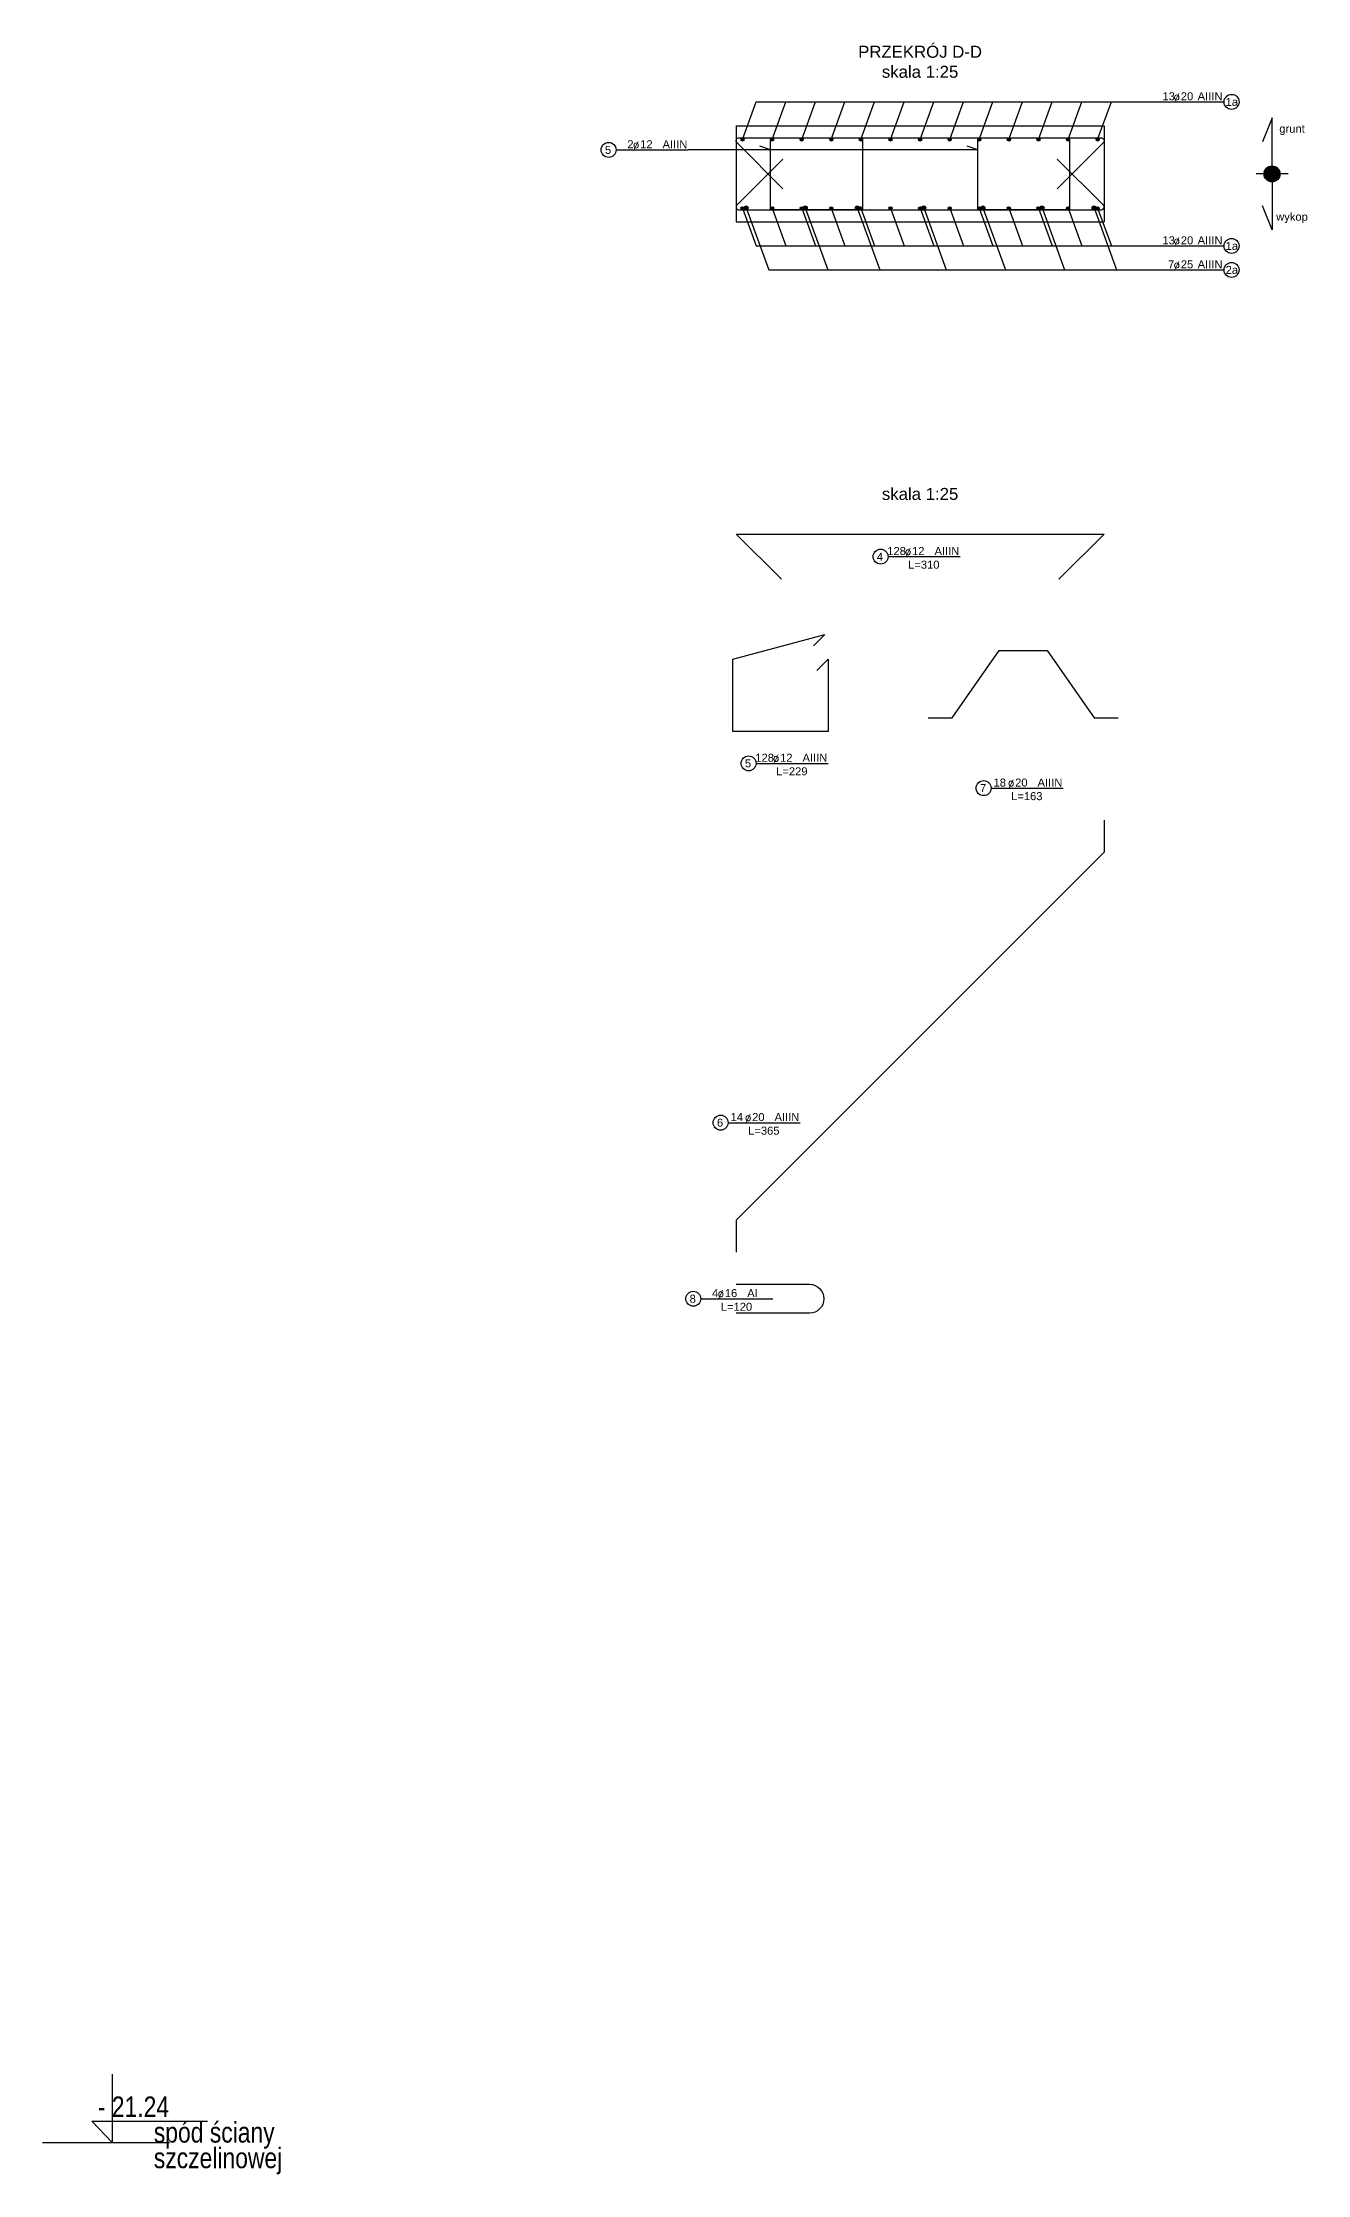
# Model space of a CAD drawing. Extents: x -5264 to 5377, y -10043 to -2374.
# Drawn here: x 546 to 1337, y -7672 to -6340 of the extents above; entities that cross this region are included whole.
import ezdxf
from ezdxf.enums import TextEntityAlignment as Align

# ---------------------------------------------------------------- set-up
doc = ezdxf.new("R2010")
doc.units = 0
doc.header["$MEASUREMENT"] = 0
for name, color, linetype in [('__SOL-KOTY_WYSOKOSCIOWE', 4, 'CONTINUOUS'), ('__SOL-OPISY', 4, 'CONTINUOUS'), ('__SOL-WIDOK', 4, 'CONTINUOUS'), ('__SOL-ZBROJENIE', 3, 'CONTINUOUS')]:
    doc.layers.add(name, color=color, linetype=linetype)
doc.styles.add('ARIAL', font='arial.ttf', dxfattribs={"height": 2.5})
doc.styles.add('SIMPLEX', font='SIMPLEX.SHX', dxfattribs={"width": 0.8})
doc.styles.get("Standard").update_dxf_attribs({"font": 'arial.ttf'})

# ---------------------------------------------------------------- blocks, each defined once
blk = doc.blocks.new('KOTA')
at = {"layer": '__SOL-KOTY_WYSOKOSCIOWE'}
for p, q in [((0, 33.4), (0, 0)), ((-34, 0), (28, 0)), ((0, 0), (-9.9, 10.4)), ((-9.9, 10.4), (46.5, 10.4))]:
    blk.add_line(p, q, dxfattribs=at)
at = {"layer": '__SOL-KOTY_WYSOKOSCIOWE', "style": 'ARIAL', "width": 0.8}
blk.add_attdef('RZEDNA', (500.5, 15.9), '', height=10.4, dxfattribs=at)
blk = doc.blocks.new('OPIS_PRAWY')
at = {"layer": '__SOL-OPISY'}
blk.add_line((0, 0), (90, 0), dxfattribs=at)
blk.add_circle((99.4, 0), 9.36, dxfattribs=at)
at = {"layer": '__SOL-OPISY', "style": 'SIMPLEX', "width": 0.9}
blk.add_text(' %%c ', height=10, dxfattribs=at).set_placement((20.9, 0.5))
at = {"layer": '__SOL-OPISY', "style": 'ARIAL', "width": 0.8}
blk.add_attdef('ILOSC', text='', height=10, dxfattribs=at).set_placement((27.1, 0.1), align=Align.RIGHT)
for tag, p in [('SREDNICA', (35.4, 0.1)), ('STAL', (58.4, 0.5))]:
    blk.add_attdef(tag, p, '', height=10, dxfattribs=at)
for tag, p in [('NUMER', (99.4, 0)), ('DLUGOSC', (52.8, -6.1))]:
    blk.add_attdef(tag, text='', height=10, dxfattribs=at).set_placement(p, align=Align.MIDDLE)
blk = doc.blocks.new('OPIS_LEWY')
at = {"layer": '__SOL-OPISY'}
blk.add_line((-90, 0), (0, 0), dxfattribs=at)
blk.add_circle((-99.4, 0), 9.36, dxfattribs=at)
at = {"layer": '__SOL-OPISY', "style": 'SIMPLEX', "width": 0.9}
blk.add_text(' %%c ', height=10, dxfattribs=at).set_placement((-75, 0.5))
at = {"layer": '__SOL-OPISY', "style": 'ARIAL', "width": 0.8}
for tag, p in [('NUMER', (-99.4, 0)), ('DLUGOSC', (-58.9, -6.6))]:
    blk.add_attdef(tag, text='', height=10, dxfattribs=at).set_placement(p, align=Align.MIDDLE)
blk.add_attdef('ILOSC', text='', height=10, dxfattribs=at).set_placement((-74, 0.1), align=Align.RIGHT)
for tag, p in [('SREDNICA', (-65.8, 0.1)), ('STAL', (-42.7, 0.3))]:
    blk.add_attdef(tag, p, '', height=10, dxfattribs=at)

msp = doc.modelspace()

# ---------------------------------------------------------------- hatches: boundary and pattern name
at = {"layer": '__SOL-OPISY'}
msp.add_hatch(color=256, dxfattribs=at).paths.add_polyline_path([(1320, -6422, 1), (1310, -6422, 1)])
at = {"layer": '__SOL-ZBROJENIE'}
for points in [[(985, -6400.5, 1), (983, -6400.5, 1)], [(1003.5, -6400.5, 1), (1001.5, -6400.5, 1)], [(1022, -6400.5, 1), (1020, -6400.5, 1)], [(1040.5, -6400.5, 1), (1038.5, -6400.5, 1)], [(1059, -6400.5, 1), (1057, -6400.5, 1)], [(1077.5, -6400.5, 1), (1075.5, -6400.5, 1)], [(1096, -6400.5, 1), (1094, -6400.5, 1)], [(1114.5, -6400.5, 1), (1112.5, -6400.5, 1)], [(1133, -6400.5, 1), (1131, -6400.5, 1)], [(1151.5, -6400.5, 1), (1149.5, -6400.5, 1)], [(1170, -6400.5, 1), (1168, -6400.5, 1)], [(1188.5, -6400.5, 1), (1186.5, -6400.5, 1)], [(1207, -6400.5, 1), (1205, -6400.5, 1)], [(985, -6443.5, 1), (983, -6443.5, 1)], [(987.5, -6443.25, 1), (985, -6443.25, 1)], [(1003.5, -6443.5, 1), (1001.5, -6443.5, 1)], [(1022, -6443.5, 1), (1020, -6443.5, 1)], [(1024.5, -6443.25, 1), (1022, -6443.25, 1)], [(1040.5, -6443.5, 1), (1038.5, -6443.5, 1)], [(1057, -6443.25, 1), (1054.5, -6443.25, 1)], [(1059, -6443.5, 1), (1057, -6443.5, 1)], [(1077.5, -6443.5, 1), (1075.5, -6443.5, 1)], [(1096, -6443.5, 1), (1094, -6443.5, 1)], [(1098.5, -6443.25, 1), (1096, -6443.25, 1)], [(1114.5, -6443.5, 1), (1112.5, -6443.5, 1)], [(1133, -6443.5, 1), (1131, -6443.5, 1)], [(1135.5, -6443.25, 1), (1133, -6443.25, 1)], [(1151.5, -6443.5, 1), (1149.5, -6443.5, 1)], [(1170, -6443.5, 1), (1168, -6443.5, 1)], [(1172.5, -6443.25, 1), (1170, -6443.25, 1)], [(1188.5, -6443.5, 1), (1186.5, -6443.5, 1)], [(1205, -6443.25, 1), (1202.5, -6443.25, 1)], [(1207, -6443.5, 1), (1205, -6443.5, 1)]]:
    msp.add_hatch(color=256, dxfattribs=at).paths.add_polyline_path(points)

# ---------------------------------------------------------------- linework, layer by layer
at = {"layer": '__SOL-OPISY'}
for p, q in [((984, -6400.5), (992.55, -6377)), ((992.55, -6377), (1240, -6377)), ((1002.5, -6400.5), (1011.05, -6377)), ((1021, -6400.5), (1029.55, -6377)), ((1039.5, -6400.5), (1048.05, -6377)), ((1058, -6400.5), (1066.55, -6377)), ((1076.5, -6400.5), (1085.05, -6377)), ((1095, -6400.5), (1103.55, -6377)), ((1113.5, -6400.5), (1122.05, -6377)), ((1132, -6400.5), (1140.55, -6377)), ((1150.5, -6400.5), (1159.05, -6377)), ((1169, -6400.5), (1177.55, -6377)), ((1187.5, -6400.5), (1196.05, -6377)), ((1206, -6400.5), (1214.55, -6377)), ((1315, -6387), (1309, -6402)), ((1315, -6422), (1315, -6387)), ((1001.5, -6407), (994.92, -6404.61)), ((1131, -6407), (1124.42, -6404.61)), ((1131, -6407), (950, -6407)), ((1325, -6422), (1305, -6422)), ((1315, -6422), (1315, -6457)), ((984, -6443.5), (992.55, -6467)), ((986.25, -6443.25), (1000.35, -6482)), ((1002.5, -6443.5), (1011.05, -6467)), ((1021, -6443.5), (1029.55, -6467)), ((1023.25, -6443.25), (1037.35, -6482)), ((1039.5, -6443.5), (1048.05, -6467)), ((1055.75, -6443.25), (1069.85, -6482)), ((1058, -6443.5), (1066.55, -6467)), ((1076.5, -6443.5), (1085.05, -6467)), ((1095, -6443.5), (1103.55, -6467)), ((1097.25, -6443.25), (1111.35, -6482)), ((1113.5, -6443.5), (1122.05, -6467)), ((1132, -6443.5), (1140.55, -6467)), ((1134.25, -6443.25), (1148.35, -6482)), ((1150.5, -6443.5), (1159.05, -6467)), ((1169, -6443.5), (1177.55, -6467)), ((1171.25, -6443.25), (1185.35, -6482)), ((1187.5, -6443.5), (1196.05, -6467)), ((1203.75, -6443.25), (1217.85, -6482)), ((1206, -6443.5), (1214.55, -6467)), ((1315, -6457), (1309, -6442)), ((992.55, -6467), (1240, -6467)), ((1000.35, -6482), (1240, -6482))]:
    msp.add_line(p, q, dxfattribs=at)
msp.add_circle((1315, -6422), 5, dxfattribs=at)
at = {"layer": '__SOL-WIDOK'}
for p, q in [((980, -6392), (980, -6452)), ((980, -6392), (1210, -6392)), ((1210, -6392), (1210, -6452)), ((980, -6452), (1210, -6452))]:
    msp.add_line(p, q, dxfattribs=at)
at = {"layer": '__SOL-ZBROJENIE'}
for points in [[(1009.28, -6431.28), (981, -6403, -0.7), (981.5, -6399.5), (1208.5, -6399.5, -0.7), (1209, -6403), (1180.72, -6431.28)], [(1009.28, -6431.28), (981, -6403, -0.7), (981.5, -6399.5), (1208.5, -6399.5, -0.7), (1209, -6403), (1180.72, -6431.28)], [(1009.28, -6412.72), (981, -6441, 0.7), (981.5, -6444.5), (1208.5, -6444.5, 0.7), (1209, -6441), (1180.72, -6412.72)], [(1009.28, -6412.72), (981, -6441, 0.7), (981.5, -6444.5), (1208.5, -6444.5, 0.7), (1209, -6441), (1180.72, -6412.72)], [(980, -7115.78), (1025.86, -7115.78, -1), (1025.86, -7133.78), (980, -7133.78)]]:
    msp.add_lwpolyline(points, format="xyb", dxfattribs=at)
for points in [[(1002, -6399.5), (1058.5, -6399.5, -0.414214), (1059, -6400), (1059, -6444, -0.414214), (1058.5, -6444.5), (1002, -6444.5, -0.414214), (1001.5, -6444), (1001.5, -6400, -0.414214)], [(1131.5, -6399.5), (1188, -6399.5, -0.414214), (1188.5, -6400), (1188.5, -6444, -0.414214), (1188, -6444.5), (1131.5, -6444.5, -0.414214), (1131, -6444), (1131, -6400, -0.414214)]]:
    msp.add_lwpolyline(points, format="xyb", close=True, dxfattribs=at)
for points in [[(1008.28, -6675.28), (980, -6647), (1210, -6647), (1181.72, -6675.28)], [(1030.43, -6732.36), (1037.5, -6725.28), (1037.5, -6770.28), (978, -6770.28), (978, -6725.28), (1035.47, -6709.88), (1028.4, -6716.96)], [(1100, -6761.78), (1115, -6761.78), (1144.41, -6719.78), (1174.41, -6719.78), (1203.82, -6761.78), (1218.82, -6761.78)], [(1210, -6825.78), (1210, -6845.78), (980, -7075.78), (980, -7095.78)]]:
    msp.add_lwpolyline(points, dxfattribs=at)
for centre, radius in [((984, -6400.5), 1), ((1002.5, -6400.5), 1), ((1021, -6400.5), 1), ((1039.5, -6400.5), 1), ((1058, -6400.5), 1), ((1076.5, -6400.5), 1), ((1095, -6400.5), 1), ((1113.5, -6400.5), 1), ((1132, -6400.5), 1), ((1150.5, -6400.5), 1), ((1169, -6400.5), 1), ((1187.5, -6400.5), 1), ((1206, -6400.5), 1), ((984, -6443.5), 1), ((986.25, -6443.25), 1.25), ((1002.5, -6443.5), 1), ((1021, -6443.5), 1), ((1023.25, -6443.25), 1.25), ((1039.5, -6443.5), 1), ((1055.75, -6443.25), 1.25), ((1058, -6443.5), 1), ((1076.5, -6443.5), 1), ((1095, -6443.5), 1), ((1097.25, -6443.25), 1.25), ((1113.5, -6443.5), 1), ((1132, -6443.5), 1), ((1134.25, -6443.25), 1.25), ((1150.5, -6443.5), 1), ((1169, -6443.5), 1), ((1171.25, -6443.25), 1.25), ((1187.5, -6443.5), 1), ((1203.75, -6443.25), 1.25), ((1206, -6443.5), 1)]:
    msp.add_circle(centre, radius, dxfattribs=at)

# ---------------------------------------------------------------- block references
at = {"layer": '__SOL-KOTY_WYSOKOSCIOWE'}
ref = msp.add_blockref('KOTA', (590, -7652), dxfattribs=dict(at, xscale=1.28, yscale=1.28, zscale=1.28))
ref.add_attrib('RZEDNA', '- 21.24', (581, -7636), dxfattribs={"height": 12.8, "style": 'ARIAL', "width": 0.8})
ref.add_attrib('OPIS1', 'spód ściany', (616, -7652), dxfattribs={"height": 12.8, "style": 'ARIAL', "width": 0.8})
ref.add_attrib('OPIS2', 'szczelinowej', (616, -7668), dxfattribs={"height": 12.8, "style": 'ARIAL', "width": 0.8})
at = {"layer": '__SOL-OPISY'}
ref = msp.add_blockref('OPIS_PRAWY', (1240, -6377), dxfattribs=dict(at, xscale=0.5, yscale=0.5, zscale=0.5))
ref.add_attrib('ILOSC', '13', (1246.5, -6376), dxfattribs={"height": 5, "style": 'ARIAL'})
ref.add_attrib('SREDNICA', '20', (1258, -6376), dxfattribs={"height": 5, "style": 'ARIAL'})
ref.add_attrib('STAL', 'AIIIN', (1268.5, -6376), dxfattribs={"height": 5, "style": 'ARIAL'})
ref.add_attrib('NUMER', '1a', (1286, -6379.5), dxfattribs={"height": 5, "style": 'ARIAL'})
ref = msp.add_blockref('OPIS_LEWY', (950, -6407), dxfattribs=dict(at, xscale=0.5, yscale=0.5, zscale=0.5))
ref.add_attrib('ILOSC', '2', (912, -6406), dxfattribs={"height": 5, "style": 'ARIAL'})
ref.add_attrib('SREDNICA', '12', (920, -6406), dxfattribs={"height": 5, "style": 'ARIAL'})
ref.add_attrib('STAL', 'AIIIN', (934, -6406), dxfattribs={"height": 5, "style": 'ARIAL'})
ref.add_attrib('NUMER', '5', (898, -6409.5), dxfattribs={"height": 5, "style": 'ARIAL'})
ref = msp.add_blockref('OPIS_PRAWY', (1240, -6467), dxfattribs=dict(at, xscale=0.5, yscale=0.5, zscale=0.5))
ref.add_attrib('ILOSC', '13', (1246.5, -6466), dxfattribs={"height": 5, "style": 'ARIAL'})
ref.add_attrib('SREDNICA', '20', (1258, -6466), dxfattribs={"height": 5, "style": 'ARIAL'})
ref.add_attrib('STAL', 'AIIIN', (1268.5, -6466), dxfattribs={"height": 5, "style": 'ARIAL'})
ref.add_attrib('NUMER', '1a', (1286, -6469.5), dxfattribs={"height": 5, "style": 'ARIAL'})
ref = msp.add_blockref('OPIS_PRAWY', (1240, -6482), dxfattribs=dict(at, xscale=0.5, yscale=0.5, zscale=0.5))
ref.add_attrib('ILOSC', '7', (1250, -6481), dxfattribs={"height": 5, "style": 'ARIAL'})
ref.add_attrib('SREDNICA', '25', (1258, -6481), dxfattribs={"height": 5, "style": 'ARIAL'})
ref.add_attrib('STAL', 'AIIIN', (1268.5, -6481), dxfattribs={"height": 5, "style": 'ARIAL'})
ref.add_attrib('NUMER', '2a', (1286, -6484.5), dxfattribs={"height": 5, "style": 'ARIAL'})
ref = msp.add_blockref('OPIS_LEWY', (1120, -6661.14), dxfattribs=dict(at, xscale=0.5, yscale=0.5, zscale=0.5))
ref.add_attrib('ILOSC', '128', (1074.5, -6660.14), dxfattribs={"height": 5, "style": 'ARIAL'})
ref.add_attrib('SREDNICA', '12', (1090, -6660.14), dxfattribs={"height": 5, "style": 'ARIAL'})
ref.add_attrib('DLUGOSC', 'L=310', (1087.5, -6668.64), dxfattribs={"height": 5, "style": 'ARIAL'})
ref.add_attrib('STAL', 'AIIIN', (1104, -6660.14), dxfattribs={"height": 5, "style": 'ARIAL'})
ref.add_attrib('NUMER', '4', (1068, -6663.64), dxfattribs={"height": 5, "style": 'ARIAL'})
ref = msp.add_blockref('OPIS_LEWY', (1037.5, -6790.28), dxfattribs=dict(at, xscale=0.5, yscale=0.5, zscale=0.5))
ref.add_attrib('ILOSC', '128', (992, -6789.28), dxfattribs={"height": 5, "style": 'ARIAL'})
ref.add_attrib('SREDNICA', '12', (1007.5, -6789.28), dxfattribs={"height": 5, "style": 'ARIAL'})
ref.add_attrib('DLUGOSC', 'L=229', (1005, -6797.78), dxfattribs={"height": 5, "style": 'ARIAL'})
ref.add_attrib('STAL', 'AIIIN', (1021.5, -6789.28), dxfattribs={"height": 5, "style": 'ARIAL'})
ref.add_attrib('NUMER', '5', (985.5, -6792.78), dxfattribs={"height": 5, "style": 'ARIAL'})
ref = msp.add_blockref('OPIS_LEWY', (1184.41, -6805.78), dxfattribs=dict(at, xscale=0.5, yscale=0.5, zscale=0.5))
ref.add_attrib('ILOSC', '18', (1140.91, -6804.78), dxfattribs={"height": 5, "style": 'ARIAL'})
ref.add_attrib('SREDNICA', '20', (1154.41, -6804.78), dxfattribs={"height": 5, "style": 'ARIAL'})
ref.add_attrib('DLUGOSC', 'L=163', (1151.91, -6813.28), dxfattribs={"height": 5, "style": 'ARIAL'})
ref.add_attrib('STAL', 'AIIIN', (1168.41, -6804.78), dxfattribs={"height": 5, "style": 'ARIAL'})
ref.add_attrib('NUMER', '7', (1132.41, -6808.28), dxfattribs={"height": 5, "style": 'ARIAL'})
ref = msp.add_blockref('OPIS_LEWY', (1020, -7014.78), dxfattribs=dict(at, xscale=0.5, yscale=0.5, zscale=0.5))
ref.add_attrib('ILOSC', '14', (976.5, -7013.78), dxfattribs={"height": 5, "style": 'ARIAL'})
ref.add_attrib('SREDNICA', '20', (990, -7013.78), dxfattribs={"height": 5, "style": 'ARIAL'})
ref.add_attrib('DLUGOSC', 'L=365', (987.5, -7022.28), dxfattribs={"height": 5, "style": 'ARIAL'})
ref.add_attrib('STAL', 'AIIIN', (1004, -7013.78), dxfattribs={"height": 5, "style": 'ARIAL'})
ref.add_attrib('NUMER', '6', (968, -7017.28), dxfattribs={"height": 5, "style": 'ARIAL'})
ref = msp.add_blockref('OPIS_LEWY', (1002.93, -7124.78), dxfattribs=dict(at, xscale=0.5, yscale=0.5, zscale=0.5))
ref.add_attrib('ILOSC', '4', (964.93, -7123.78), dxfattribs={"height": 5, "style": 'ARIAL'})
ref.add_attrib('SREDNICA', '16', (972.93, -7123.78), dxfattribs={"height": 5, "style": 'ARIAL'})
ref.add_attrib('DLUGOSC', 'L=120', (970.43, -7132.28), dxfattribs={"height": 5, "style": 'ARIAL'})
ref.add_attrib('STAL', 'AI', (986.93, -7123.78), dxfattribs={"height": 5, "style": 'ARIAL'})
ref.add_attrib('NUMER', '8', (950.93, -7127.28), dxfattribs={"height": 5, "style": 'ARIAL'})

# ---------------------------------------------------------------- texts
at = {"layer": '__SOL-OPISY', "width": 2500, "attachment_point": 5}
for s, insert, char_height in [('PRZEKRÓJ D-D\\Pskala 1:25\\P', (1095, -6352), 7.5), ('grunt\\P', (1327.5, -6394.5), 5), ('wykop\\P', (1327.5, -6449.5), 5), ('skala 1:25\\P', (1095, -6622), 7.5)]:
    msp.add_mtext(s, dxfattribs=dict(at, insert=insert, char_height=char_height))

doc.saveas('drawing.dxf')
